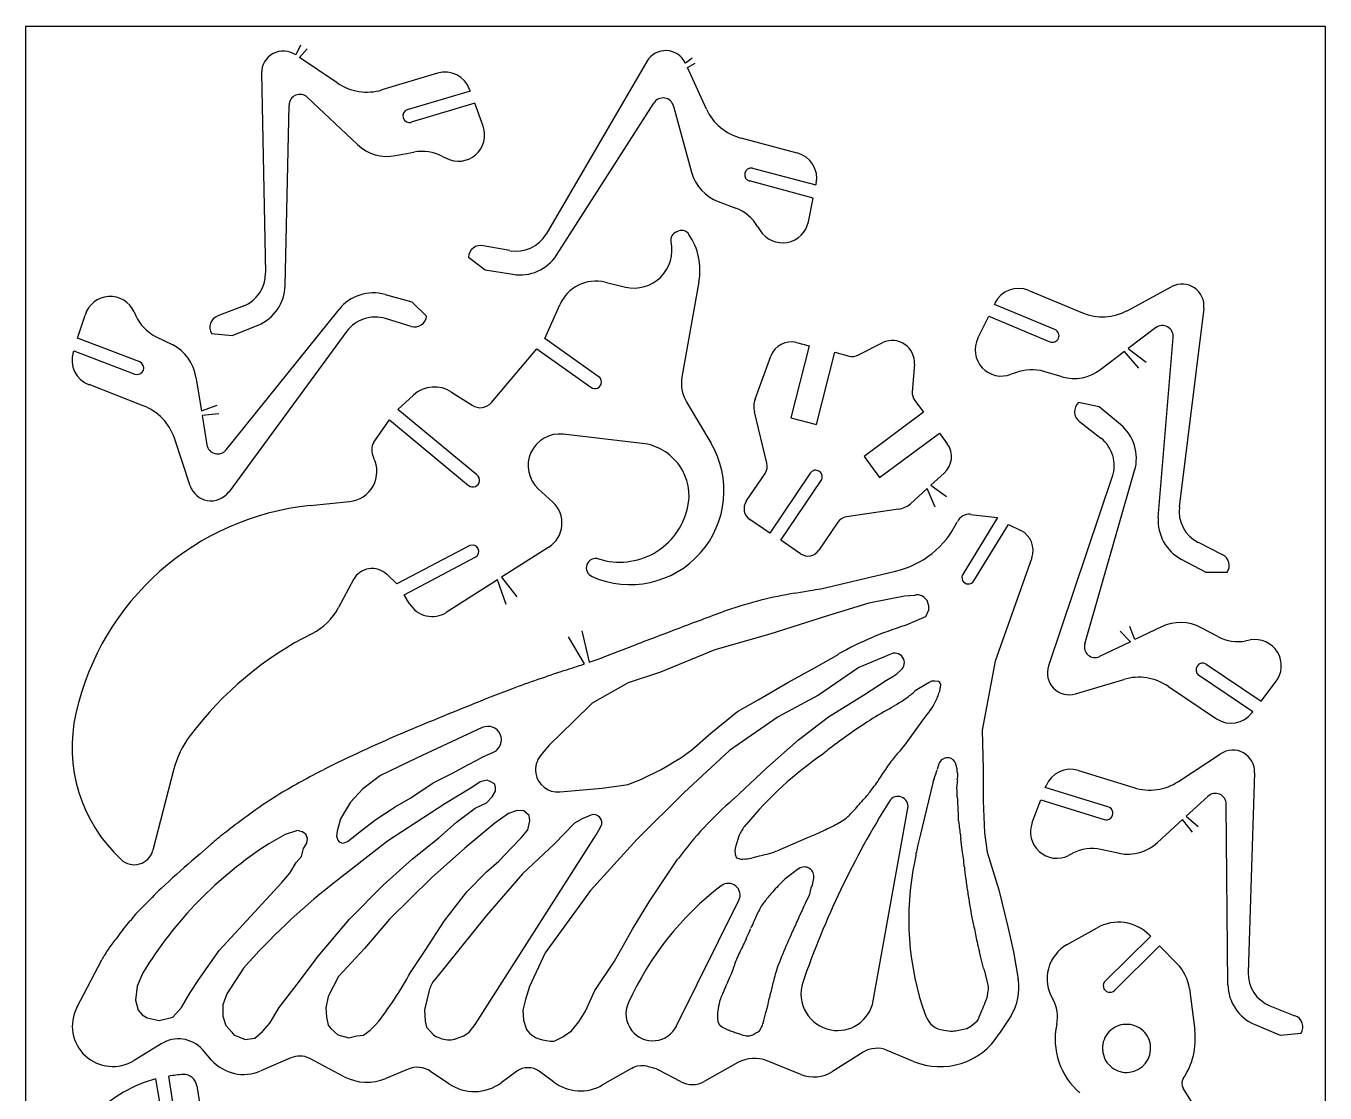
# Model space of a CAD drawing. Extents: x 106 to 274, y 170 to 453.
# Drawn here: x 106.3 to 274.4, y 314.9 to 453 of the extents above; entities that cross this region are included whole.
import ezdxf

# ---------------------------------------------------------------- set-up
doc = ezdxf.new("R2010")
doc.units = 0
doc.layers.add('CYAN', color=4, linetype='CONTINUOUS')

msp = doc.modelspace()

# ---------------------------------------------------------------- linework, layer by layer
at = {"layer": 'CYAN'}
for p, q in [((106.33, 170.42), (106.33, 452.96)), ((106.33, 452.96), (274.45, 452.96)), ((274.45, 452.96), (274.45, 170.42)), ((141.88, 450.49), (141.24, 449.23)), ((141.74, 448.89), (142.74, 450.01)), ((146.62, 445.6), (141.74, 448.89)), ((186.69, 448.38), (173.65, 426.05)), ((192.53, 448.78), (191.67, 448.15)), ((191.93, 447.6), (192.94, 448.16)), ((194.39, 442.2), (191.93, 447.6)), ((136.82, 446.85), (137.33, 421.01)), ((159.6, 446.85), (152.4, 444.69)), ((155.69, 442.14), (163.85, 444.58)), ((163.85, 444.58), (163.74, 444.75)), ((139.88, 419.36), (140.39, 442.71)), ((142.77, 443.73), (149.23, 437.61)), ((164.42, 442.99), (156.2, 440.5)), ((165.49, 439.99), (164.42, 442.99)), ((175.01, 423.33), (187.59, 442.99)), ((190.14, 442.6), (192.47, 434.04)), ((206.12, 436.53), (198.87, 438.46)), ((154.16, 436.19), (156.54, 436.65)), ((160.22, 436.08), (160.73, 435.85)), ((200.34, 434.55), (208.56, 432.4)), ((208.22, 430.7), (199.95, 432.91)), ((208.56, 432.4), (208.62, 432.57)), ((207.6, 427.64), (208.22, 430.7)), ((195.92, 430.24), (198.19, 429.39)), ((201.02, 427.01), (201.36, 426.5)), ((190.54, 426.33), (190.82, 426.45)), ((168.95, 423.9), (165.49, 424.52)), ((163.62, 423.05), (165.78, 421.4)), ((165.78, 421.4), (169.35, 420.84)), ((181.3, 419.82), (183.91, 419.19)), ((193.43, 419.87), (191.22, 407.52)), ((236.1, 418.74), (243.07, 415.85)), ((248.85, 416.13), (254.63, 419.25)), ((152.8, 418.23), (156.26, 417.27)), ((156.26, 417.27), (158.18, 415.4)), ((231.68, 416.93), (231.74, 417.1)), ((239.5, 413.7), (231.68, 416.93)), ((113.02, 412.56), (113.98, 415.57)), ((120.33, 415.96), (120.56, 415.45)), ((134.44, 416.7), (131.15, 415.45)), ((132.23, 398.11), (146.85, 416.3)), ((173.48, 412.51), (175.41, 416.87)), ((229.53, 412.56), (230.94, 415.4)), ((230.94, 415.4), (238.82, 412.11)), ((258.77, 416.42), (255.59, 390.75)), ((133.02, 412.9), (136.37, 414.26)), ((156.2, 414.09), (152.86, 415.11)), ((252.53, 413.92), (248.99, 411.23)), ((121.07, 409.5), (113.02, 412.56)), ((123.11, 412.79), (125.32, 411.71)), ((130.36, 413.19), (133.02, 412.9)), ((147.87, 413.47), (132.57, 392.67)), ((180.4, 407.63), (173.48, 412.51)), ((206.07, 412), (207.71, 411.6)), ((214.06, 410.41), (217.23, 412)), ((252.87, 389.39), (254.8, 412.68)), ((112.45, 410.75), (112.51, 410.92)), ((112.51, 410.92), (120.44, 407.92)), ((166.57, 404.23), (172.46, 411.2)), ((172.46, 411.2), (179.43, 406.22)), ((200.68, 404.69), (202.72, 410.24)), ((207.71, 411.6), (205.33, 402.25)), ((208.62, 401.4), (211, 410.75)), ((211, 410.75), (212.87, 410.24)), ((248.5, 410.86), (245.45, 408.54)), ((250.35, 408.69), (248.5, 410.86)), ((248.99, 411.23), (251.3, 409.48)), ((221.31, 409.22), (221.03, 405.65)), ((128.32, 407.52), (129.03, 403.16)), ((234.4, 408.09), (233.83, 407.92)), ((240.41, 407.58), (238.08, 408.26)), ((121.52, 403.84), (114.49, 406.56)), ((154.44, 403.33), (156.48, 405.2)), ((161.41, 405.59), (164.08, 403.89)), ((129.03, 403.16), (131.09, 403.9)), ((191.79, 404.4), (194.96, 399.02)), ((221.37, 404.52), (222.5, 402.99)), ((245.22, 403.67), (242.56, 404.23)), ((248, 401.4), (245.22, 403.67)), ((131.31, 402.77), (129.12, 402.56)), ((129.12, 402.56), (129.74, 398.79)), ((151.33, 399.13), (153.37, 402.02)), ((153.37, 402.02), (163.62, 393.52)), ((164.7, 394.88), (154.44, 403.33)), ((202.21, 396.41), (200.63, 403.04)), ((205.33, 402.25), (208.62, 401.4)), ((222.5, 402.99), (214.79, 397.26)), ((242.67, 401.8), (245.45, 399.64)), ((186.06, 398.96), (175.86, 400.15)), ((216.78, 394.54), (224.54, 400.27)), ((224.54, 400.27), (225.56, 398.91)), ((127.58, 393.47), (125.54, 399.64)), ((214.79, 397.26), (216.78, 394.54)), ((207.82, 395.11), (202.61, 387.35)), ((225.16, 395.11), (223.45, 393.55)), ((243.35, 373.01), (249.81, 395.45)), ((199.55, 391.48), (201.99, 395.05)), ((204.03, 386.44), (209.24, 394.15)), ((223.45, 393.55), (225.46, 392.07)), ((246.92, 394.66), (238.65, 370.18)), ((172.63, 393.07), (174.5, 391.37)), ((222.98, 393.13), (220.8, 391.14)), ((224.01, 390.7), (222.98, 393.13)), ((143.11, 390.92), (148.21, 391.43)), ((219.27, 390.46), (212.53, 389.44)), ((202.61, 387.35), (200, 389.1)), ((211.39, 388.76), (208.96, 385.14)), ((232.08, 389.39), (227.6, 382.08)), ((228.56, 389.78), (232.08, 389.39)), ((229.02, 381.17), (233.49, 388.48)), ((233.49, 388.48), (235.08, 387.69)), ((163.79, 385.76), (154.33, 380.77)), ((173.99, 385.53), (167.88, 381.64)), ((206.58, 384.68), (204.03, 386.44)), ((258.03, 386.16), (261.15, 384.57)), ((155.29, 379.36), (164.47, 384.23)), ((236.5, 384.17), (231.74, 370.8)), ((259.05, 382.25), (255.88, 383.95)), ((154.33, 380.77), (153.03, 382.02)), ((167.88, 381.64), (169.84, 379.1)), ((209.18, 380.15), (218.87, 382.42)), ((261.77, 382.25), (259.05, 382.25)), ((148.72, 381.34), (146.79, 377.71)), ((167.36, 381.31), (160.73, 377.09)), ((168.49, 378.13), (167.36, 381.31)), ((155.97, 378.22), (155.29, 379.36)), ((205.84, 379.58), (207.82, 379.92)), ((215.42, 378.28), (210.2, 376.69)), ((220.01, 379.19), (215.42, 378.28)), ((221.31, 379.3), (220.01, 379.19)), ((221.59, 379.36), (221.31, 379.3)), ((222.95, 378.62), (222.56, 379.02)), ((223.18, 377.94), (222.95, 378.62)), ((210.2, 376.69), (202.61, 374.26)), ((221.65, 376.07), (222.78, 376.58)), ((222.78, 376.58), (223.18, 377.43)), ((223.18, 377.43), (223.18, 377.94)), ((220.06, 375.39), (221.65, 376.07)), ((249.84, 373.57), (249.17, 375.25)), ((253.27, 375.22), (249.84, 373.57)), ((260.58, 373.97), (258.43, 375.11)), ((178.62, 370.44), (176.55, 373.94)), ((178.25, 374.71), (179.23, 370.65)), ((202.61, 374.26), (195.47, 372.27)), ((249.27, 373.29), (245.28, 371.37)), ((247.95, 374.68), (249.27, 373.29)), ((264.77, 373.52), (264.21, 373.41)), ((181.25, 371.37), (185.21, 372.9)), ((195.47, 372.27), (188.44, 369.38)), ((208.56, 370.01), (211.51, 371.71)), ((218.14, 371.65), (217.51, 371.37)), ((204.93, 368.02), (208.56, 370.01)), ((214.11, 369.95), (208.9, 366.38)), ((217.51, 371.37), (214.11, 369.95)), ((231.74, 370.8), (230.09, 361.85)), ((259.05, 370.4), (266.19, 365.59)), ((188.44, 369.38), (184.25, 367.97)), ((214.74, 366.38), (217.68, 368.31)), ((217.68, 368.31), (218.53, 368.82)), ((218.53, 368.82), (219.04, 369.16)), ((219.04, 369.16), (219.55, 369.61)), ((223.52, 368.19), (223.24, 368.02)), ((223.97, 368.19), (223.52, 368.19)), ((224.43, 368.14), (223.97, 368.19)), ((242.16, 366.55), (248.4, 368.42)), ((265.11, 364.23), (258.09, 368.99)), ((184.25, 367.97), (179.6, 365.36)), ((201.08, 365.76), (204.93, 368.02)), ((223.24, 368.02), (221.42, 366.95)), ((224.6, 368.02), (224.43, 368.14)), ((224.48, 366.66), (224.6, 366.89)), ((224.71, 367.74), (224.6, 368.02)), ((224.6, 366.89), (224.65, 367.29)), ((254.18, 367.51), (260.41, 363.32)), ((266.19, 365.59), (268.06, 368.08)), ((179.6, 365.36), (177.17, 362.98)), ((198.42, 364.28), (201.08, 365.76)), ((208.9, 366.38), (203.69, 363.6)), ((210.2, 363.6), (214.74, 366.38)), ((224.09, 365.64), (224.26, 365.98)), ((194.96, 361.45), (198.42, 364.28)), ((203.69, 363.6), (197.4, 359.24)), ((206.29, 360.6), (210.2, 363.6)), ((222.33, 363.04), (222.95, 363.89)), ((265, 364.11), (265.11, 364.23)), ((165.38, 362.19), (156.94, 358.28)), ((177.17, 362.98), (174.05, 359.92)), ((192.52, 359.3), (194.96, 361.45)), ((220.97, 361.17), (222.33, 363.04)), ((230.09, 361.85), (230.21, 356.8)), ((174.05, 359.92), (172.92, 358.56)), ((202.21, 356.97), (206.29, 360.6)), ((220.18, 360.09), (220.97, 361.17)), ((156.94, 358.28), (152.23, 356.01)), ((164.7, 357.99), (165.44, 358.39)), ((165.44, 358.39), (166.85, 359.01)), ((197.4, 359.24), (191.5, 353.8)), ((255.48, 355.22), (260.92, 358.79)), ((125.43, 356.69), (122.77, 346.32)), ((161.53, 356.29), (163.51, 357.37)), ((163.51, 357.37), (164.7, 357.99)), ((197.91, 352.95), (202.21, 356.97)), ((224.48, 357.48), (224.26, 356.75)), ((226.86, 356.86), (226.69, 357.43)), ((226.86, 356.46), (226.86, 356.86)), ((226.92, 356.24), (226.86, 356.46)), ((230.21, 356.8), (230.21, 352.72)), ((242.56, 356.63), (249.7, 354.42)), ((152.23, 356.01), (149.91, 354.25)), ((156.14, 353.12), (159.03, 355.05)), ((159.03, 355.05), (161.53, 356.29)), ((165.1, 355.16), (164.02, 354.42)), ((166, 355.39), (165.1, 355.16)), ((166.51, 355.16), (166, 355.39)), ((166.97, 354.93), (166.51, 355.16)), ((167.08, 354.48), (166.97, 354.93)), ((180.91, 354.37), (184.25, 354.82)), ((223.75, 355.22), (223.12, 352.72)), ((223.86, 355.56), (223.75, 355.33)), ((223.75, 355.33), (223.75, 355.22)), ((265.34, 356.35), (264.49, 330.51)), ((149.91, 354.25), (148.32, 352.55)), ((154.1, 351.93), (156.14, 353.12)), ((164.02, 354.42), (160.56, 352.33)), ((165.95, 352.44), (166.68, 353.23)), ((166.68, 353.23), (167.08, 353.97)), ((167.08, 353.97), (167.08, 354.48)), ((175.41, 353.86), (180.91, 354.37)), ((191.5, 353.8), (185.44, 347.74)), ((226.86, 353.86), (226.81, 354.54)), ((226.86, 353.18), (226.86, 353.86)), ((238.25, 354.42), (238.37, 354.65)), ((246.36, 351.93), (238.25, 354.42)), ((259.28, 353.29), (256.46, 350.72)), ((148.32, 352.55), (147.02, 350.4)), ((151.61, 350.29), (154.1, 351.93)), ((160.56, 352.33), (153.14, 347.51)), ((162.04, 349.95), (164.47, 351.76)), ((164.47, 351.76), (165.95, 352.44)), ((169.91, 351.48), (168.78, 351.08)), ((170.76, 351.42), (169.91, 351.48)), ((171.44, 350.8), (170.76, 351.42)), ((215.98, 326.83), (220.46, 351.76)), ((223.12, 352.72), (222.1, 348.42)), ((230.21, 352.72), (230.38, 348.59)), ((236.55, 349.89), (237.69, 352.84)), ((237.69, 352.84), (245.85, 350.29)), ((261.88, 328.92), (261.66, 352.27)), ((147.02, 350.4), (146.79, 349.44)), ((149.57, 348.76), (151.61, 350.29)), ((159.77, 347.91), (162.04, 349.95)), ((167.02, 349.83), (163.11, 346.6)), ((168.78, 351.08), (167.02, 349.83)), ((171.27, 348.98), (171.56, 350.12)), ((171.56, 350.12), (171.44, 350.8)), ((177.34, 349.83), (174.73, 347.17)), ((178.3, 350.4), (177.34, 349.83)), ((179.43, 350.85), (178.3, 350.4)), ((256.02, 350.32), (252.76, 347.34)), ((257.28, 348.66), (256.02, 350.32)), ((256.46, 350.72), (258.05, 349.41)), ((139.88, 348.36), (137.78, 347.17)), ((141.47, 348.87), (139.88, 348.36)), ((142.09, 348.7), (141.47, 348.87)), ((142.54, 348.42), (142.09, 348.7)), ((142.77, 347.85), (142.54, 348.42)), ((146.62, 348.81), (146.51, 348.13)), ((146.51, 348.13), (146.68, 347.62)), ((146.79, 349.44), (146.62, 348.81)), ((147.93, 347.45), (148.66, 348.02)), ((148.66, 348.02), (149.57, 348.76)), ((164.47, 323.77), (180.11, 348.3)), ((170.42, 347.91), (171.27, 348.98)), ((180.11, 348.3), (180.45, 348.93)), ((180.45, 348.93), (180.74, 349.38)), ((204.31, 346.6), (207.6, 348.02)), ((207.6, 348.02), (208.45, 348.36)), ((208.45, 348.36), (209.58, 348.87)), ((222.1, 348.42), (221.71, 346.83)), ((230.38, 348.59), (230.72, 346.09)), ((128.83, 345.81), (130.3, 347.11)), ((141.98, 345.53), (142.26, 346.55)), ((142.26, 346.55), (142.66, 347.23)), ((142.66, 347.23), (142.77, 347.85)), ((153.14, 347.51), (145.89, 341.84)), ((146.68, 347.62), (146.85, 347.4)), ((146.85, 347.4), (147.25, 347.23)), ((147.25, 347.23), (147.53, 347.28)), ((147.53, 347.28), (147.93, 347.45)), ((156.37, 345.19), (159.77, 347.91)), ((163.11, 346.6), (158.81, 342.75)), ((167.53, 344.9), (169.12, 346.6)), ((169.12, 346.6), (170.42, 347.91)), ((174.73, 347.17), (170.59, 343.26)), ((185.44, 347.74), (179.38, 341.11)), ((198.13, 346.6), (198.08, 346.21)), ((198.25, 347), (198.13, 346.6)), ((198.36, 347.45), (198.25, 347)), ((227.49, 346.32), (227.32, 347.79)), ((227.66, 345.3), (227.49, 346.32)), ((247.83, 345.92), (245.45, 346.43)), ((140.5, 343.37), (141.3, 344.73)), ((141.3, 344.73), (141.98, 345.53)), ((152.57, 341.79), (156.37, 345.19)), ((165.95, 343.54), (167.53, 344.9)), ((186.97, 339.63), (190.71, 345.19)), ((198.08, 346.21), (198.13, 345.98)), ((198.13, 345.98), (198.13, 345.75)), ((198.13, 345.75), (198.3, 345.36)), ((198.3, 345.36), (198.7, 345.19)), ((200.17, 345.3), (200.74, 345.47)), ((200.74, 345.47), (200.97, 345.53)), ((200.97, 345.53), (201.25, 345.58)), ((201.25, 345.58), (201.65, 345.7)), ((230.72, 346.09), (232.25, 341.22)), ((241.77, 345.92), (241.26, 345.64)), ((139.43, 342.13), (140.5, 343.37)), ((163.4, 340.94), (165.95, 343.54)), ((170.59, 343.26), (165.89, 337.82)), ((206.35, 343.94), (204.54, 342.58)), ((131.32, 333.34), (139.43, 342.13)), ((148.21, 337.42), (152.57, 341.79)), ((158.81, 342.75), (153.37, 337.42)), ((204.54, 342.58), (203.86, 341.9)), ((207.88, 341.05), (207.94, 341.45)), ((207.94, 341.45), (208.11, 341.84)), ((208.11, 341.84), (208.28, 342.69)), ((160.45, 337.14), (163.4, 340.94)), ((179.38, 341.11), (173.54, 333.06)), ((184.82, 336.12), (186.97, 339.63)), ((190.54, 323.6), (198.59, 339.86)), ((207.2, 339.46), (207.77, 340.65)), ((207.77, 340.65), (207.82, 340.82)), ((207.82, 340.82), (207.88, 341.05)), ((232.25, 341.22), (233.38, 336.4)), ((120.5, 338.05), (121.46, 339.01)), ((118.86, 336.01), (119.82, 337.2)), ((119.82, 337.2), (119.88, 337.25)), ((144.19, 332.66), (148.21, 337.42)), ((153.37, 337.42), (150.14, 333.63)), ((158.01, 333.34), (160.45, 337.14)), ((165.89, 337.82), (159.15, 329.49)), ((233.38, 336.4), (234.12, 333.17)), ((241.09, 334.14), (244.94, 336.29)), ((182.49, 331.98), (184.82, 336.12)), ((251.85, 335.16), (246.02, 329.43)), ((251.74, 335.33), (251.85, 335.16)), ((128.77, 329.72), (131.32, 333.34)), ((150.14, 333.63), (146.79, 330)), ((156.09, 330.51), (158.01, 333.34)), ((173.54, 333.06), (171.5, 328.7)), ((229.87, 332.61), (229.75, 333.17)), ((234.12, 333.17), (234.74, 329.66)), ((247.21, 328.19), (253.04, 333.97)), ((253.04, 333.97), (255.31, 331.64)), ((112.91, 325.98), (116.14, 332.15)), ((141.41, 328.98), (144.19, 332.66)), ((179.94, 328.19), (182.49, 331.98)), ((230.26, 331.08), (229.87, 332.61)), ((121.46, 330.45), (120.73, 328.75)), ((127.53, 327.85), (128.77, 329.72)), ((134.5, 331.08), (132.34, 327.73)), ((146.79, 330), (145.43, 327.39)), ((120.73, 328.75), (120.5, 326.94)), ((126.45, 325.98), (127.53, 327.85)), ((139.09, 325.98), (141.41, 328.98)), ((158.52, 328.19), (157.9, 325.69)), ((171.5, 328.7), (170.99, 327)), ((178.75, 325.52), (179.94, 328.19)), ((230.77, 327.45), (230.83, 327.9)), ((256.9, 328.41), (257.58, 323.03)), ((120.5, 326.94), (120.84, 325.64)), ((132.34, 327.73), (131.83, 326.32)), ((131.83, 326.32), (131.83, 324.84)), ((145.43, 327.39), (145.15, 325.92)), ((170.99, 327), (170.65, 325.64)), ((196.21, 327.11), (196.09, 326.77)), ((202.1, 325.35), (202.33, 326.2)), ((267.32, 326.2), (270.55, 324.9)), ((120.84, 325.64), (121.35, 325.01)), ((121.35, 325.01), (122.03, 324.62)), ((122.03, 324.62), (123.56, 324.28)), ((123.56, 324.28), (125.32, 324.73)), ((125.32, 324.73), (126.45, 325.98)), ((131.83, 324.84), (132.17, 323.77)), ((137.9, 323.94), (139.09, 325.98)), ((145.15, 325.92), (145.21, 324.73)), ((145.21, 324.73), (145.43, 323.71)), ((157.9, 325.69), (158.01, 324.22)), ((170.65, 325.64), (170.71, 324.33)), ((177.9, 324.11), (178.75, 325.52)), ((195.81, 324.62), (195.87, 324.16)), ((201.93, 324.62), (202.1, 325.35)), ((229.64, 324.62), (230.04, 325.58)), ((233.78, 324.84), (232.25, 322.52)), ((132.17, 323.77), (132.23, 323.6)), ((132.23, 323.6), (132.97, 322.8)), ((132.97, 322.8), (133.25, 322.46)), ((135.97, 322.01), (136.93, 322.86)), ((136.93, 322.86), (137.9, 323.94)), ((145.43, 323.71), (145.77, 323.26)), ((145.77, 323.26), (146.68, 322.46)), ((150.02, 322.41), (150.87, 323.03)), ((150.87, 323.03), (151.67, 323.82)), ((158.01, 324.22), (158.18, 323.43)), ((158.18, 323.43), (159.09, 322.46)), ((163, 322.29), (163.68, 322.8)), ((163.68, 322.8), (164.47, 323.77)), ((170.71, 324.33), (171.1, 323.14)), ((175.81, 322.18), (176.94, 322.97)), ((176.94, 322.97), (177.9, 324.11)), ((195.87, 324.16), (196.04, 323.77)), ((196.04, 323.77), (196.49, 323.43)), ((196.83, 323.26), (197.06, 323.14)), ((200.8, 322.69), (201.02, 322.8)), ((201.02, 322.8), (201.25, 322.97)), ((201.25, 322.97), (201.53, 323.43)), ((226.64, 322.97), (228.11, 323.26)), ((228.11, 323.26), (228.62, 323.54)), ((228.62, 323.54), (229.3, 324.11)), ((268.68, 322.35), (265.34, 323.77)), ((123.84, 321.27), (120.33, 319.12)), ((133.25, 322.46), (134.72, 321.84)), ((134.72, 321.84), (135.97, 322.01)), ((146.68, 322.46), (148.1, 322.07)), ((148.1, 322.07), (149.17, 322.29)), ((149.17, 322.29), (150.02, 322.41)), ((159.09, 322.46), (159.37, 322.24)), ((159.37, 322.24), (159.43, 322.24)), ((159.43, 322.24), (159.94, 322.01)), ((161.81, 321.9), (161.92, 321.9)), ((161.92, 321.9), (163, 322.29)), ((173.2, 321.78), (174.16, 321.61)), ((174.79, 321.67), (175.81, 322.18)), ((199.55, 322.29), (199.95, 322.29)), ((199.95, 322.29), (200.4, 322.46)), ((200.4, 322.46), (200.8, 322.69)), ((271.35, 322.63), (268.68, 322.35)), ((130.36, 319.18), (129.17, 320.54)), ((140.62, 319.46), (136.71, 317.76)), ((214.68, 320.2), (210.71, 317.7)), ((221.2, 319.01), (217.8, 320.42)), ((147.53, 317.02), (143, 319.4)), ((155.8, 317.99), (152.91, 316.8)), ((184.53, 317.99), (180.96, 315.95)), ((185.89, 318.44), (185.38, 318.38)), ((186.4, 318.44), (185.89, 318.44)), ((188.22, 317.87), (187.88, 318.04)), ((191.05, 316.4), (188.22, 317.87)), ((198.47, 318.84), (194.11, 316.4)), ((206.63, 317.31), (202.27, 319.06)), ((123.11, 316.74), (124.07, 310.96)), ((125.71, 311.19), (124.81, 317.08)), ((161.07, 316.12), (158.69, 317.7)), ((169.8, 317.7), (167.82, 316.23)), ((174.62, 316.34), (172.8, 317.7)), ((128.43, 315.83), (129.34, 310.17))]:
    msp.add_line(p, q, dxfattribs=at)
for centre, radius, start, end in [((139.64, 446.9), 2.82, 55.5624, 181.0391), ((189.12, 446.96), 2.82, 24.9926, 149.8023), ((150.46, 451.21), 6.8, 235.6078, 286.5623), ((160.56, 443.62), 3.37, 19.6453, 106.5984), ((141.8, 442.71), 1.41, 46.5163, 179.8809), ((155.98, 441.33), 0.861, 109.6016, 284.8814), ((188.78, 442.26), 1.4, 14.056, 148.2603), ((200.56, 445.04), 6.79, 204.6941, 255.5523), ((162.31, 438.85), 3.38, 242.2411, 19.7433), ((153.09, 441.75), 5.66, 226.997, 280.9383), ((157.57, 431.09), 5.65, 61.9968, 100.5109), ((205.28, 433.24), 3.4, 348.6537, 75.6509), ((197.96, 435.57), 5.7, 195.5714, 249.0611), ((200.18, 433.72), 0.846, 78.7459, 254.1132), ((196.19, 424.14), 5.62, 30.7631, 69.1763), ((204.25, 428.32), 3.41, 212.1063, 348.5034), ((169.74, 428.37), 4.55, 259.9346, 329.265), ((190.93, 425.25), 1.15, 109.9807, 191.0675), ((191.18, 425.37), 1.14, 33.506, 108.136), ((185.27, 421.34), 8.29, 349.8424, 34.2022), ((165.14, 423.04), 1.52, 76.7349, 179.7327), ((185.04, 423.95), 4.89, 256.6543, 12.7922), ((170.28, 426.4), 5.64, 260.4801, 327.0189), ((132.81, 420.92), 4.52, 291.1192, 1.1534), ((134.23, 419.5), 5.65, 292.2312, 358.6437), ((180.11, 414.83), 5.13, 76.5782, 156.5519), ((234.78, 415.62), 3.39, 67.1452, 154.1299), ((255.95, 416.74), 2.83, 353.37, 117.8131), ((117.23, 414.55), 3.41, 24.5605, 162.5922), ((151.29, 412.74), 5.69, 74.6285, 141.2563), ((125.71, 417.84), 5.68, 204.8084, 242.7009), ((131.67, 414), 1.54, 109.587, 211.8329), ((151.53, 410.74), 4.57, 73.1455, 143.3333), ((156.65, 415.57), 1.54, 252.9293, 353.6919), ((245.66, 422.14), 6.8, 247.6275, 297.9852), ((239.16, 412.9), 0.863, 246.8014, 66.8014), ((253.39, 412.79), 1.42, 355.4672, 126.9112), ((205.37, 409.27), 2.82, 75.6413, 159.7957), ((218.45, 409.45), 2.83, 55.2323, 115.6199), ((232.56, 411.06), 3.39, 153.6401, 292.0105), ((115.68, 409.73), 3.39, 162.4575, 249.4271), ((122.67, 406.65), 5.72, 8.7947, 62.427), ((213.24, 411.88), 1.68, 257.1906, 299.0696), ((218.53, 409.44), 2.78, 355.4032, 56.7038), ((120.73, 408.72), 0.853, 250.3244, 66.7801), ((241.98, 413.02), 5.66, 253.8469, 307.7809), ((179.95, 406.9), 0.857, 233.1533, 58.4153), ((195.75, 406.74), 4.6, 170.1626, 210.4471), ((236.49, 402.82), 5.67, 73.6649, 111.6202), ((159.2, 402.25), 4.01, 56.5127, 132.6875), ((222.72, 405.54), 1.7, 176.3571, 217.0414), ((119.09, 397.48), 6.8, 18.5337, 69.0957), ((165.13, 405.48), 1.9, 236.3551, 319.1753), ((203.35, 403.77), 2.82, 161.048, 195.0022), ((243.58, 403.06), 1.55, 130.9742, 234.3518), ((175.41, 396.08), 4.1, 83.694, 227.28), ((244.37, 397.04), 5.67, 343.6852, 50.2132), ((131.14, 399.02), 1.42, 189.3381, 320.1517), ((153.37, 398.11), 2.28, 153.4349, 206.5651), ((184.52, 392.83), 12.14, 246.0893, 30.6669), ((185.28, 392.15), 6.86, 346.7485, 83.4432), ((223.29, 397.23), 2.82, 311.4642, 36.6068), ((242.61, 396.09), 4.55, 341.5738, 51.3462), ((147.81, 395.34), 3.93, 275.8031, 26.5753), ((200.57, 395.99), 1.69, 326.5112, 14.5642), ((208.53, 394.66), 0.833, 54.1735, 147.3951), ((208.5, 394.62), 0.88, 327.3094, 54.2592), ((130.28, 394.38), 2.85, 198.6119, 323.3091), ((164.18, 394.19), 0.868, 230.1653, 53.0997), ((146.63, 356.41), 34.69, 95.8179, 167.2628), ((172.01, 388.65), 3.69, 302.4971, 47.5155), ((183.16, 392.61), 9.02, 252.5198, 346.9699), ((200.97, 390.52), 1.71, 145.7843, 235.7843), ((218.93, 393.3), 2.85, 276.898, 311.027), ((260.07, 390.18), 4.51, 172.7986, 243.1259), ((212.77, 387.75), 1.71, 98.1934, 143.7341), ((216.16, 393.99), 11.88, 283.1845, 334.2341), ((228.4, 388.09), 1.7, 84.5377, 154.5399), ((258.53, 388.96), 5.67, 175.6679, 242.1369), ((233.83, 385.14), 2.84, 340.0447, 63.8765), ((164.08, 384.97), 0.84, 298.2859, 109.6391), ((207.54, 386.1), 1.71, 235.7843, 325.7843), ((180.05, 382.86), 1.21, 70.6996, 248.1884), ((260.52, 383.16), 1.54, 323.8792, 66.1575), ((151.13, 380.03), 2.74, 46.3837, 151.5615), ((228.3, 381.61), 0.841, 146.3403, 328.4212), ((188.73, 498.7), 120.3, 279.134, 279.7907), ((214.83, 325.75), 54.58, 99.4811, 108.9413), ((221.74, 378.23), 1.13, 43.7818, 97.3381), ((139.85, 381.37), 7.84, 296.8247, 332.2123), ((158.91, 379.98), 3.42, 210.9547, 302.2603), ((494.63, -427.74), 858.33, 110.28129, 110.71339), ((711.87, -1009.2), 1479.04, 110.61782, 110.85959), ((233.92, 331.41), 46.12, 107.4931, 119.0872), ((255.74, 370.12), 5.67, 61.6663, 115.8156), ((163.78, 333.9), 45.32, 116.7299, 143.0024), ((263.23, 379.02), 5.7, 242.3283, 279.9104), ((265.39, 370.18), 3.4, 321.7529, 100.5251), ((218.76, 370.57), 1.25, 309.4798, 120.0759), ((244.69, 372.63), 1.39, 164.1781, 294.8974), ((131.82, 506.46), 143.85, 287.8776, 288.9876), ((131.82, 506.46), 143.85, 289.2428, 290.0976), ((241.36, 369.28), 2.85, 161.742, 286.4393), ((258.6, 369.67), 0.857, 58.4153, 233.1533), ((251.97, 141.53), 240.36, 108.4313, 110.1488), ((250.33, 361.9), 6.8, 55.6078, 106.5623), ((232.92, 196.38), 182.3, 110.4652, 112.3206), ((214.79, 373.92), 9.62, 304.4265, 313.5555), ((203.97, 373.12), 21.51, 340.6102, 342.5199), ((223.46, 367.67), 1.25, 342.3542, 3.3958), ((350.15, -99.88), 500.9, 111.8552, 112.9771), ((196.5, 401.86), 43.02, 299.5862, 303.4834), ((207.31, 376.24), 19.93, 321.6929, 325.5384), ((218.63, 367.94), 5.92, 329.7515, 337.1184), ((132.11, 359.65), 19.81, 167.1534, 227.1244), ((246.51, 314.41), 57.73, 119.8902, 123.3248), ((262.28, 366.15), 3.4, 236.5286, 323.0836), ((166.12, 360.6), 1.75, 294.9048, 114.9048), ((266.47, 285.29), 93.03, 123.7466, 126.4774), ((137.66, 353.56), 12.63, 142.9683, 165.6554), ((219.65, 209.35), 165.27, 113.1728, 115.0021), ((223.8, 342.47), 21.69, 125.6461, 131.19), ((210.72, 366.96), 11.69, 318.6706, 324.0097), ((225.13, 196.79), 178.97, 114.893, 116.6457), ((175.18, 356.72), 2.91, 140.8344, 188.4131), ((171.78, 387.74), 35.2, 290.7398, 306.0955), ((236.28, 319.53), 47.51, 124.2735, 140.6293), ((238.77, 341.51), 26.19, 137.3826, 140.9872), ((225.58, 357.14), 1.15, 14.3074, 162.755), ((262.52, 356.46), 2.82, 357.822, 124.4437), ((182.16, 282.23), 83.32, 116.5867, 121.0348), ((230.38, 348.53), 15.25, 141.6545, 149.1609), ((131.27, 387.08), 97.81, 341.1976, 341.9325), ((241.52, 353.4), 3.4, 72.2733, 158.3525), ((175.17, 356.76), 2.91, 189.1949, 274.7672), ((201.59, 365.7), 18.27, 322.5567, 329.2144), ((233.38, 354.58), 6.57, 172.461, 180.3863), ((222.27, 356.17), 4.65, 351.0061, 0.8227), ((251.76, 360.89), 6.78, 252.34, 303.2906), ((166.5, 308.91), 52.39, 121.4044, 127.027), ((165.32, 396.36), 65.82, 317.4754, 319.2575), ((188.71, 374.52), 33.87, 321.4305, 323.9616), ((219.19, 352), 1.29, 349.4704, 148.8207), ((426.33, 361.74), 199.65, 182.4589, 183.1265), ((260.25, 352.27), 1.41, 0.1191, 133.4837), ((228.51, 317.37), 46.93, 130.6939, 143.6446), ((314.02, 292.37), 113.31, 147.8507, 161.0293), ((193.49, 370.12), 27.33, 314.9932, 318.1031), ((246.14, 351.1), 0.861, 250.3984, 75.1186), ((235.83, 214.7), 169.37, 126.558, 127.8578), ((179.83, 349.89), 1.04, 330.6275, 112.3654), ((197.42, 374.95), 28.77, 294.9951, 299.4371), ((208.84, 354.99), 5.78, 298.0557, 307.4148), ((209.13, 354.54), 5.25, 307.8963, 314.4755), ((240.24, 350.54), 13.26, 178.6536, 181.3464), ((250.78, 353.85), 24.07, 188.642, 190.2827), ((239.74, 348.69), 3.41, 159.3375, 296.4596), ((162.03, 310.11), 48.75, 128.1938, 130.6075), ((209.46, 343.98), 11.63, 156.9478, 162.6024), ((202.5, 346.67), 4.18, 144.5048, 153.5677), ((201.59, 347.57), 2.93, 134.2152, 148.4652), ((398.57, 370.78), 172.79, 187.0587, 187.6461), ((120.35, 346.95), 2.5, 226.6463, 345.4517), ((165.71, 303.58), 51.77, 122.6468, 148.729), ((188.98, 378.86), 35.71, 294.1243, 295.426), ((240.69, 342.41), 19.49, 166.9005, 172.4899), ((244.35, 340.82), 5.72, 78.9148, 116.8515), ((248.9, 351.48), 5.66, 259.0617, 313.003), ((265.47, 188.01), 208.77, 131.2549, 132.7195), ((211.55, 245.5), 130.02, 129.513, 130.0981), ((198.98, 347.34), 2.17, 262.5041, 277.4959), ((198.98, 351.19), 6.01, 272.7674, 281.4826), ((197.63, 365.19), 19.9, 281.6316, 285.1534), ((200.27, 353.74), 8.17, 288.2691, 293.8059), ((257.18, 337.37), 36.61, 168.0399, 200.0166), ((164.59, 338.42), 63.44, 5.1963, 6.2249), ((207.07, 342.93), 1.23, 348.7756, 125.4139), ((337.03, 356.56), 109.96, 186.471, 187.2145), ((181.53, 281.32), 83.28, 133.8421, 136.1579), ((200.4, 272.77), 88, 128.2792, 138.4979), ((220.46, 310.23), 39.69, 127.4643, 155.636), ((197.24, 340.53), 1.51, 333.542, 127.4127), ((256.72, 292.08), 72.64, 136.6941, 137.5481), ((300.02, 351.5), 72.61, 186.9179, 188.2714), ((208.12, 334.83), 7.88, 139.7752, 144.4749), ((237.23, 310.84), 45.6, 138.414, 140.3834), ((299.11, 352), 71.78, 188.7745, 190.1501), ((161.3, 305.35), 52.28, 141.29, 142.3956), ((224.15, 326.79), 25.78, 152.4025, 156.1776), ((206.13, 336.37), 5.37, 145.5433, 153.9438), ((48.77, 409.97), 173.41, 335.1036, 336.0085), ((295.65, 350.37), 68.1, 189.3093, 190.4223), ((337.81, 359.77), 111.28, 191.2573, 192.1214), ((236.11, 320.79), 39.15, 155.2206, 156.8544), ((375.94, 257.84), 187.4, 155.0242, 155.9003), ((388.2, 368.17), 162.32, 191.2865, 191.9808), ((247.71, 331.36), 5.65, 44.539, 119.3345), ((170.03, 294.48), 65.88, 141.9914, 143.5389), ((141.25, 318.12), 28.66, 141.3825, 143.8068), ((233.56, 317.38), 38.24, 152.7705, 154.0994), ((172.13, 347.98), 30.39, 334.46, 335.9897), ((189.85, 339.95), 10.94, 336.5998, 339.7974), ((133.08, 322.74), 19.38, 145.8343, 150.9507), ((243.17, 311.85), 49.3, 154.438, 155.5282), ((246.53, 311.2), 52.61, 154.2192, 155.3786), ((248.4, 314.75), 47.73, 155.7437, 159.496), ((305.17, 353.54), 78.12, 194.1269, 195.1148), ((243.57, 329.69), 5.09, 119.2246, 211.1981), ((189.87, 333.53), 8.4, 338.5073, 344.6228), ((206.63, 328.79), 9.02, 157.3137, 163.8062), ((222.1, 325.01), 19.52, 160.6613, 166.5596), ((251.22, 327.63), 5.73, 7.8466, 44.4765), ((117.23, 351.39), 44.11, 321.3217, 331.7475), ((232.74, 313.37), 39, 155.2175, 156.8575), ((182.37, 337.07), 16.68, 333.8308, 336.6189), ((230.32, 321.9), 28.26, 164.3053, 167.6222), ((244.48, 335.05), 14.77, 195.6072, 198.5983), ((211.11, 325.01), 20.1, 12.704, 15.3685), ((227.99, 328.51), 6.85, 327.6659, 9.7142), ((268.98, 330.38), 4.49, 178.3148, 248.3666), ((161.82, 327.41), 3.39, 142.1193, 166.7607), ((235.77, 311.15), 42.66, 155.706, 157.0353), ((169.29, 334.59), 34.08, 345.7618, 348.7895), ((211.34, 327.73), 4.72, 161.7252, 259.5761), ((226.69, 328.16), 4.23, 6.587, 17.6025), ((227.43, 328.54), 3.46, 349.4679, 1.7347), ((246.6, 328.8), 0.862, 132.3053, 315.0302), ((267.55, 328.98), 5.66, 180.6079, 247.0623), ((187.42, 325.15), 3.44, 154.9954, 219.2546), ((225.1, 320.85), 29.61, 168.469, 170.9213), ((216.09, 319.22), 21.39, 156.3936, 158.3667), ((211.39, 327.67), 4.67, 258.8906, 349.5731), ((217.28, 331.58), 14.09, 334.7911, 339.5416), ((220.58, 330.64), 10.68, 338.0862, 342.6061), ((235.31, 324.77), 4.53, 347.2719, 30.3688), ((117.57, 323.58), 5.24, 152.8068, 301.7381), ((202.84, 324.63), 7.03, 172.7179, 180.1294), ((192.63, 326.82), 9.55, 342.8069, 346.6828), ((225.42, 325.83), 2.81, 200.4579, 263.5988), ((228.57, 324.96), 1.13, 310.5292, 342.0907), ((270.04, 323.45), 1.54, 328.1671, 70.413), ((173.9, 325.17), 3.46, 215.8363, 258.2249), ((187.45, 325.12), 3.45, 218.6197, 333.6907), ((202.11, 334.25), 12.19, 242.5416, 244.3283), ((201.19, 332.66), 10.38, 246.5139, 249.8833), ((210.81, 358.23), 37.69, 249.5128, 250.521), ((193.36, 327.02), 8.93, 336.2399, 340.1572), ((226.48, 331.13), 8.22, 260.3886, 268.7307), ((225.12, 331.02), 8.19, 278.2567, 280.6681), ((248.61, 321.85), 9.09, 167.8172, 229.728), ((248.74, 320.71), 3.09, 97.386, 187.386), ((248.79, 320.71), 3.09, 7.315, 98.3561), ((248.63, 321.86), 9.03, 325.9212, 7.4817), ((126.07, 317.76), 4.16, 41.889, 122.3631), ((161.04, 324.62), 2.83, 247.1794, 285.8841), ((174.37, 322.75), 1.15, 259.4244, 290.9645), ((206.68, 349.78), 28.37, 252.7034, 253.8981), ((201.24, 329.1), 7.01, 249.7458, 256.0488), ((224.63, 327.33), 9.01, 247.5635, 327.7125), ((248.74, 320.71), 3.14, 277.2532, 7.2532), ((141.75, 316.91), 2.79, 63.3723, 113.8999), ((216.46, 317.31), 3.39, 66.725, 121.5943), ((248.73, 320.66), 3.08, 186.4998, 232.6559), ((134.51, 322.86), 5.55, 221.5436, 293.2905), ((157, 315.27), 2.97, 55.1347, 113.6666), ((171.3, 315.66), 2.53, 53.6428, 126.3572), ((187.59, 312.55), 6.24, 110.7074, 119.3264), ((185.18, 312.14), 6.41, 71.1363, 79.0009), ((181.42, 295.6), 23.35, 73.9522, 75.5376), ((200.61, 314.93), 4.46, 68.162, 118.6711), ((248.77, 320.71), 3.14, 232.6628, 276.5847), ((127.7, 299.8), 17.55, 105.176, 134.495), ((127.86, 299.74), 17.61, 93.8449, 99.9775), ((126.74, 315.6), 1.71, 7.8548, 92.1714), ((150.46, 322.58), 6.28, 242.184, 292.994), ((164.36, 320.93), 5.83, 235.6521, 306.2736), ((178.09, 320.93), 5.75, 232.8849, 299.9624), ((192.58, 319.18), 3.17, 241.1443, 298.8557), ((208.28, 321.5), 4.51, 248.507, 302.5989), ((257.07, 316.17), 1.15, 147.0948, 212.9052), ((169.69, 261.43), 101.96, 351.3711, 32.0571)]:
    msp.add_arc(centre, radius, start, end, dxfattribs=at)

doc.saveas('drawing.dxf')
